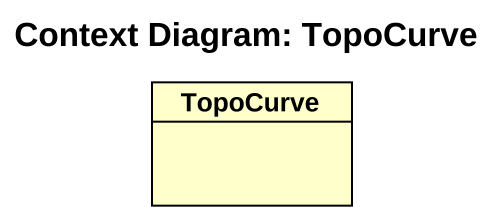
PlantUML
@startuml
title Context Diagram: TopoCurve
hide circle
hide empty members
class TopoCurve
@enduml
